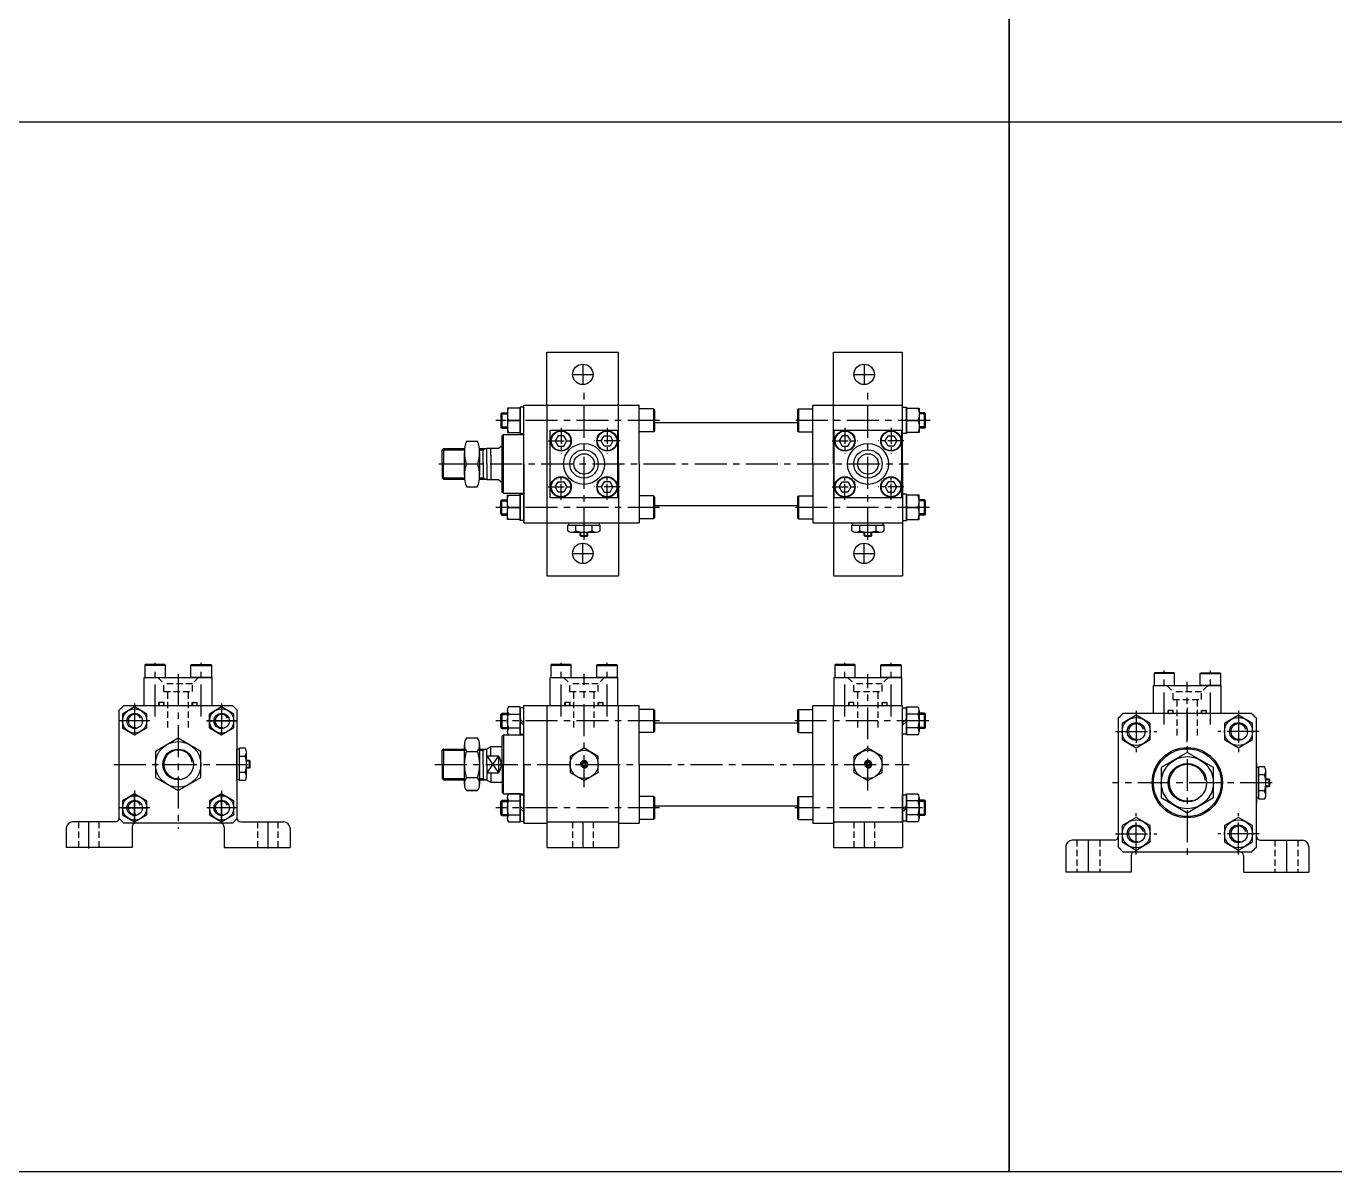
# Model space of a CAD drawing. Extents: x -819 to 10154, y 0 to 4840.
# Drawn here: x 1023 to 2047, y 3048 to 3944 of the extents above; entities that cross this region are included whole.
import ezdxf

# ---------------------------------------------------------------- set-up
doc = ezdxf.new("R2010")
doc.units = 0
doc.header["$LTSCALE"] = 10
doc.header["$MEASUREMENT"] = 0
for name, pattern in [('CENTER', [2, 1.25, -0.25, 0.25, -0.25]), ('CENTERX2', [4, 2.5, -0.5, 0.5, -0.5]), ('HIDDENX2', [0.75, 0.5, -0.25])]:
    doc.linetypes.add(name, pattern=pattern)
doc.layers.get('0').update_dxf_attribs({"linetype": 'CONTINUOUS'})
doc.layers.get('DEFPOINTS').update_dxf_attribs({"linetype": 'CONTINUOUS'})
for name, color, linetype in [('BOM-UDEF', 3, 'CONTINUOUS'), ('CEN', 1, 'CENTERX2'), ('CENTER', 1, 'CENTER'), ('DIM', 2, 'CONTINUOUS'), ('HID', 2, 'HIDDENX2'), ('ML', 7, 'CONTINUOUS')]:
    doc.layers.add(name, color=color, linetype=linetype)

msp = doc.modelspace()

# ---------------------------------------------------------------- linework, layer by layer
for p, q in [((1792, 3047.7), (1792, 4839.7)), ((1792, 4839.7), (1792, 3047.7)), ((6210.3, 3868.7), (0, 3868.7)), ((1456.5, 3545.5), (1456.5, 3548)), ((1456.5, 3545.5), (1457, 3545)), ((1456.5, 3545.5), (1462.5, 3545.5)), ((1457, 3545), (1462, 3545)), ((1462.5, 3545.5), (1462, 3545)), ((1462.5, 3545.5), (1462.5, 3548)), ((1678.5, 3545.5), (1678.5, 3548)), ((1678.5, 3545.5), (1679, 3545)), ((1678.5, 3545.5), (1684.5, 3545.5)), ((1679, 3545), (1684, 3545)), ((1684.5, 3545.5), (1684, 3545)), ((1684.5, 3545.5), (1684.5, 3548)), ((1198, 3369.4), (1195.5, 3369.4)), ((1198, 3363.4), (1198, 3369.4)), ((1198, 3369.4), (1198.5, 3368.9)), ((1198.5, 3363.9), (1198.5, 3368.9)), ((1198, 3363.4), (1195.5, 3363.4)), ((1198, 3363.4), (1198.5, 3363.9)), ((1995.1, 3354.9), (1992.6, 3354.9)), ((1995.1, 3348.9), (1992.6, 3348.9)), ((1995.1, 3348.9), (1995.1, 3354.9)), ((1995.1, 3354.9), (1995.6, 3354.4)), ((1995.1, 3348.9), (1995.6, 3349.4)), ((1995.6, 3349.4), (1995.6, 3354.4)), ((6210.3, 3047.7), (0, 3047.7))]:
    msp.add_line(p, q)
at = {"color": 7, "linetype": 'Continuous'}
for p, q in [((1446.8, 3549), (1446.8, 3553.4)), ((1446.8, 3553.4), (1459.5, 3553.4)), ((1447.5, 3555.4), (1471.5, 3555.4)), ((1447.5, 3553.4), (1447.5, 3555.4)), ((1453.1, 3549), (1453.1, 3553.4)), ((1459.5, 3555.4), (1467, 3555.4)), ((1459.5, 3553.4), (1472.2, 3553.4)), ((1465.8, 3549), (1465.8, 3553.4)), ((1471.5, 3553.4), (1471.5, 3555.4)), ((1472.2, 3549), (1472.2, 3553.4)), ((1668.8, 3549), (1668.8, 3553.4)), ((1668.8, 3553.4), (1681.5, 3553.4)), ((1669.5, 3555.4), (1693.5, 3555.4)), ((1669.5, 3553.4), (1669.5, 3555.4)), ((1675.1, 3549), (1675.1, 3553.4)), ((1681.5, 3555.4), (1689, 3555.4)), ((1681.5, 3553.4), (1694.2, 3553.4)), ((1687.8, 3549), (1687.8, 3553.4)), ((1693.5, 3553.4), (1693.5, 3555.4)), ((1694.2, 3549), (1694.2, 3553.4)), ((1450, 3548), (1469, 3548)), ((1672, 3548), (1691, 3548)), ((1188.1, 3354.4), (1188.1, 3378.4)), ((1190.1, 3378.4), (1188.1, 3378.4)), ((1194.5, 3379.1), (1190.1, 3379.1)), ((1190.1, 3366.4), (1190.1, 3379.1)), ((1194.5, 3372.7), (1190.1, 3372.7)), ((1195.5, 3356.8), (1195.5, 3375.9)), ((1190.1, 3353.7), (1190.1, 3366.4)), ((1194.5, 3360), (1190.1, 3360)), ((1985.2, 3339.9), (1985.2, 3363.9)), ((1987.2, 3363.9), (1985.2, 3363.9)), ((1991.6, 3364.6), (1987.2, 3364.6)), ((1987.2, 3351.9), (1987.2, 3364.6)), ((1991.6, 3358.3), (1987.2, 3358.3)), ((1992.6, 3342.4), (1992.6, 3361.4)), ((1190.1, 3354.4), (1188.1, 3354.4)), ((1194.5, 3353.7), (1190.1, 3353.7)), ((1987.2, 3339.2), (1987.2, 3351.9)), ((1987.2, 3339.9), (1985.2, 3339.9)), ((1991.6, 3345.6), (1987.2, 3345.6)), ((1991.6, 3339.2), (1987.2, 3339.2))]:
    msp.add_line(p, q, dxfattribs=at)
for points in [[(1448.5, 3360), (1459.5, 3353.7), (1470.5, 3360), (1470.5, 3372.7), (1459.5, 3379.1), (1448.5, 3372.7)], [(1670.5, 3360), (1681.5, 3353.7), (1692.5, 3360), (1692.5, 3372.7), (1681.5, 3379.1), (1670.5, 3372.7)], [(1458.6, 3367.9), (1457.8, 3366.4), (1458.6, 3364.9), (1460.4, 3364.9), (1461.2, 3366.4), (1460.4, 3367.9)], [(1680.6, 3367.9), (1679.8, 3366.4), (1680.6, 3364.9), (1682.4, 3364.9), (1683.2, 3366.4), (1682.4, 3367.9)]]:
    msp.add_lwpolyline(points, close=True, dxfattribs=at)
for centre, radius in [((1459.5, 3366.4), 11), ((1681.5, 3366.4), 11), ((1459.5, 3366.4), 2.5), ((1681.5, 3366.4), 2.5)]:
    msp.add_circle(centre, radius, dxfattribs=at)
for centre, radius, start, end in [((1450, 3553.6), 5.62, 235.6158, 270), ((1450, 3553.6), 5.62, 235.6158, 304.3842), ((1459.5, 3569), 21, 252.412, 270), ((1459.5, 3569), 21, 270, 287.588), ((1469, 3553.6), 5.62, 235.6158, 304.3842), ((1672, 3553.6), 5.62, 235.6158, 270), ((1672, 3553.6), 5.62, 235.6158, 304.3842), ((1681.5, 3569), 21, 252.412, 270), ((1681.5, 3569), 21, 270, 287.588), ((1691, 3553.6), 5.62, 235.6158, 304.3842), ((1189.8, 3375.9), 5.62, 325.6158, 34.3842), ((1174.5, 3366.4), 21, 0, 17.588), ((1174.5, 3366.4), 21, 342.412, 0), ((1189.8, 3356.8), 5.62, 325.6158, 34.3842), ((1189.8, 3356.8), 5.62, 325.6158, 0), ((1987, 3361.4), 5.62, 325.6158, 34.3842), ((1971.6, 3351.9), 21, 0, 17.588), ((1971.6, 3351.9), 21, 342.412, 0), ((1987, 3342.4), 5.62, 325.6158, 34.3842), ((1987, 3342.4), 5.62, 325.6158, 0)]:
    msp.add_arc(centre, radius, start, end, dxfattribs=at)
at = {"layer": 'BOM-UDEF', "color": 0}
for p, q in [((1430.5, 3647.4), (1430.5, 3688.9)), ((1430.5, 3688.9), (1486.5, 3688.9)), ((1486.5, 3647.4), (1486.5, 3688.9)), ((1654.5, 3647.4), (1654.5, 3688.9)), ((1654.5, 3688.9), (1708.5, 3688.9)), ((1708.5, 3647.4), (1708.5, 3688.9)), ((1430.5, 3555.4), (1430.5, 3513.9)), ((1486.5, 3555.4), (1486.5, 3513.9)), ((1654.5, 3555.4), (1654.5, 3513.9)), ((1708.5, 3555.4), (1708.5, 3513.9)), ((1430.5, 3513.9), (1486.5, 3513.9)), ((1654.5, 3513.9), (1708.5, 3513.9)), ((1430.5, 3321.4), (1486.5, 3321.4)), ((1430.5, 3320.4), (1430.5, 3301.4)), ((1486.5, 3320.4), (1486.5, 3301.4)), ((1654.5, 3321.4), (1708.5, 3321.4)), ((1654.5, 3321.4), (1708.5, 3321.4)), ((1654.5, 3320.4), (1654.5, 3301.4)), ((1708.5, 3320.4), (1708.5, 3301.4)), ((1106.1, 3301.4), (1054.6, 3301.4)), ((1178.1, 3301.4), (1229.6, 3301.4)), ((1430.5, 3301.4), (1486.5, 3301.4)), ((1654.5, 3301.4), (1708.5, 3301.4)), ((1887.2, 3282.1), (1836.2, 3282.1)), ((1975.2, 3282.1), (2026.2, 3282.1))]:
    msp.add_line(p, q, dxfattribs=at)
for centre in [(1458.5, 3671.4), (1678.5, 3671.4), (1458.5, 3531.4), (1678.5, 3531.4)]:
    msp.add_circle(centre, 8, dxfattribs=at)
at = {"layer": 'CEN'}
for p, q in [((1458.5, 3679.4), (1458.5, 3663.4)), ((1678.5, 3679.4), (1678.5, 3663.4)), ((1450.5, 3671.4), (1466.5, 3671.4)), ((1670.5, 3671.4), (1686.5, 3671.4)), ((1459.5, 3541.9), (1459.5, 3660.9)), ((1681.5, 3541.9), (1681.5, 3660.9)), ((1518.6, 3635.4), (1390.6, 3635.4)), ((1730, 3635.4), (1624.2, 3635.4)), ((1346, 3601.4), (1713.1, 3601.4)), ((1518.6, 3567.4), (1390.6, 3567.4)), ((1729.7, 3567.4), (1624.2, 3567.4)), ((1450.5, 3531.4), (1466.5, 3531.4)), ((1458.5, 3523.4), (1458.5, 3539.4)), ((1670.5, 3531.4), (1686.5, 3531.4)), ((1678.5, 3523.4), (1678.5, 3539.4)), ((1124.1, 3403.9), (1124.1, 3445.9)), ((1160.1, 3403.9), (1160.1, 3445.9)), ((1441.5, 3403.9), (1441.5, 3445.9)), ((1477.5, 3403.9), (1477.5, 3445.9)), ((1663.5, 3403.9), (1663.5, 3445.9)), ((1699.5, 3403.9), (1699.5, 3445.9)), ((1913.2, 3397.7), (1913.2, 3439.7)), ((1949.2, 3397.7), (1949.2, 3439.7)), ((1142.1, 3437), (1142.1, 3316.1)), ((1459.5, 3348.5), (1459.5, 3437.2)), ((1681.5, 3346), (1681.5, 3436.9)), ((1931.2, 3383.7), (1931.2, 3430.9)), ((1108.1, 3414.1), (1108.1, 3387.7)), ((1176.1, 3414.1), (1176.1, 3387.7)), ((1176.1, 3414.1), (1176.1, 3387.7)), ((1891.2, 3408.2), (1891.2, 3376)), ((1931.2, 3410.6), (1931.2, 3293.6)), ((1971.2, 3408.2), (1971.2, 3376)), ((1120, 3400.4), (1096.5, 3400.4)), ((1164.2, 3400.4), (1187.6, 3400.4)), ((1188, 3400.4), (1164.5, 3400.4)), ((1518.6, 3400.4), (1390.6, 3400.4)), ((1729.1, 3400.4), (1624.2, 3400.4)), ((1875.1, 3392.1), (1907.3, 3392.1)), ((1987.3, 3392.1), (1955.1, 3392.1)), ((1091.8, 3366.4), (1199.6, 3366.4)), ((1342.8, 3366.4), (1713.7, 3366.4)), ((1997.6, 3352.1), (1872.7, 3352.1)), ((1108.1, 3346.1), (1108.1, 3319.7)), ((1108.1, 3323), (1108.1, 3341.7)), ((1176.1, 3346.1), (1176.1, 3319.7)), ((1176.1, 3323), (1176.1, 3341.7)), ((1120, 3332.4), (1096.5, 3332.4)), ((1098.7, 3332.4), (1117.5, 3332.4)), ((1188, 3332.4), (1164.5, 3332.4)), ((1185.5, 3332.4), (1166.7, 3332.4)), ((1518.6, 3332.4), (1390.6, 3332.4)), ((1724.2, 3332.4), (1624.2, 3332.4)), ((1891.2, 3296), (1891.2, 3328.2)), ((1971.2, 3296), (1971.2, 3328.2)), ((1072.1, 3321.4), (1072.1, 3300.6)), ((1212.1, 3321.4), (1212.1, 3300.6)), ((1458.5, 3321.4), (1458.5, 3301.4)), ((1678.5, 3321.4), (1678.5, 3301.4)), ((1853.7, 3307.1), (1853.7, 3282.1)), ((1875.1, 3312.1), (1907.3, 3312.1)), ((1987.3, 3312.1), (1955.1, 3312.1)), ((2008.7, 3307.1), (2008.7, 3282.1))]:
    msp.add_line(p, q, dxfattribs=at)
at = {"layer": 'CENTER'}
for p, q in [((1399.4, 3635.4), (1409.6, 3635.4)), ((1721.6, 3635.4), (1711.4, 3635.4)), ((1441.5, 3629.5), (1441.5, 3609.3)), ((1477.5, 3629.5), (1477.5, 3609.3)), ((1663.5, 3629.5), (1663.5, 3609.3)), ((1699.5, 3629.5), (1699.5, 3609.3)), ((1431.4, 3619.4), (1451.6, 3619.4)), ((1487.6, 3619.4), (1467.4, 3619.4)), ((1653.4, 3619.4), (1673.6, 3619.4)), ((1709.6, 3619.4), (1689.4, 3619.4)), ((1441.5, 3573.3), (1441.5, 3593.5)), ((1477.5, 3573.3), (1477.5, 3593.5)), ((1663.5, 3573.3), (1663.5, 3593.5)), ((1699.5, 3573.3), (1699.5, 3593.5)), ((1431.4, 3583.4), (1451.6, 3583.4)), ((1487.6, 3583.4), (1467.4, 3583.4)), ((1653.4, 3583.4), (1673.6, 3583.4)), ((1709.6, 3583.4), (1689.4, 3583.4)), ((1399.4, 3567.4), (1409.6, 3567.4)), ((1721.6, 3567.4), (1711.4, 3567.4))]:
    msp.add_line(p, q, dxfattribs=at)
at = {"layer": 'DEFPOINTS', "color": 0, "linetype": 'ByBlock'}
for p in [(1396.5, 3628.9), (1396.5, 3389.4), (1396.5, 3343.4)]:
    msp.add_point(p, dxfattribs=at)
at = {"layer": 'DIM'}
for p, q in [((1457, 3545), (1457, 3548)), ((1462, 3545), (1462, 3548)), ((1679, 3545), (1679, 3548)), ((1684, 3545), (1684, 3548)), ((1198.5, 3368.9), (1195.5, 3368.9)), ((1392.6, 3373), (1383.5, 3359.8)), ((1383.5, 3373), (1392.6, 3359.8)), ((1198.5, 3363.9), (1195.5, 3363.9)), ((1995.6, 3354.4), (1992.6, 3354.4)), ((1995.6, 3349.4), (1992.6, 3349.4))]:
    msp.add_line(p, q, dxfattribs=at)
at = {"layer": 'HID'}
for p, q in [((1126.1, 3434.4), (1131, 3429.5)), ((1153.2, 3429.5), (1131, 3429.5)), ((1131, 3423.4), (1131, 3429.5)), ((1131, 3423.4), (1131, 3429.5)), ((1158.1, 3434.4), (1153.2, 3429.5)), ((1153.2, 3423.4), (1153.2, 3429.5)), ((1443.5, 3434.4), (1448.4, 3429.5)), ((1470.6, 3429.5), (1448.4, 3429.5)), ((1448.4, 3423.4), (1448.4, 3429.5)), ((1448.4, 3423.4), (1448.4, 3429.5)), ((1475.5, 3434.4), (1470.6, 3429.5)), ((1470.6, 3423.4), (1470.6, 3429.5)), ((1665.5, 3434.4), (1670.4, 3429.5)), ((1692.6, 3429.5), (1670.4, 3429.5)), ((1670.4, 3423.4), (1670.4, 3429.5)), ((1670.4, 3423.4), (1670.4, 3429.5)), ((1697.5, 3434.4), (1692.6, 3429.5)), ((1692.6, 3423.4), (1692.6, 3429.5)), ((1915.2, 3428.1), (1920.1, 3423.2)), ((1947.2, 3428.1), (1942.3, 3423.2)), ((1131, 3423.4), (1153.2, 3423.4)), ((1134.1, 3395.3), (1134.1, 3423.4)), ((1150.1, 3395.3), (1150.1, 3423.4)), ((1448.4, 3423.4), (1470.6, 3423.4)), ((1451.5, 3395.3), (1451.5, 3423.4)), ((1467.5, 3395.3), (1467.5, 3423.4)), ((1670.4, 3423.4), (1692.6, 3423.4)), ((1673.5, 3395.3), (1673.5, 3423.4)), ((1689.5, 3395.3), (1689.5, 3423.4)), ((1942.3, 3423.2), (1920.1, 3423.2)), ((1920.1, 3417.1), (1920.1, 3423.2)), ((1920.1, 3417.1), (1920.1, 3423.2)), ((1942.3, 3417.1), (1942.3, 3423.2)), ((1127.1, 3412.4), (1127.1, 3414.8)), ((1131.1, 3414.8), (1127.1, 3414.8)), ((1131.1, 3412.4), (1131.1, 3414.8)), ((1153.1, 3414.8), (1157.1, 3414.8)), ((1153.1, 3412.4), (1153.1, 3414.8)), ((1157.1, 3412.4), (1157.1, 3414.8)), ((1448.5, 3414.8), (1444.5, 3414.8)), ((1444.5, 3412.4), (1444.5, 3414.8)), ((1448.5, 3412.4), (1448.5, 3414.8)), ((1470.5, 3414.8), (1474.5, 3414.8)), ((1470.5, 3412.4), (1470.5, 3414.8)), ((1474.5, 3412.4), (1474.5, 3414.8)), ((1666.5, 3412.4), (1666.5, 3414.8)), ((1670.5, 3414.8), (1666.5, 3414.8)), ((1670.5, 3412.4), (1670.5, 3414.8)), ((1692.5, 3414.8), (1696.5, 3414.8)), ((1692.5, 3412.4), (1692.5, 3414.8)), ((1696.5, 3412.4), (1696.5, 3414.8)), ((1920.2, 3408.5), (1916.2, 3408.5)), ((1916.2, 3406.1), (1916.2, 3408.5)), ((1920.1, 3417.1), (1942.3, 3417.1)), ((1920.2, 3406.1), (1920.2, 3408.5)), ((1923.2, 3389.1), (1923.2, 3417.1)), ((1939.2, 3389.1), (1939.2, 3417.1)), ((1942.2, 3406.1), (1942.2, 3408.5)), ((1942.2, 3408.5), (1946.2, 3408.5)), ((1946.2, 3406.1), (1946.2, 3408.5)), ((1064.1, 3321.4), (1064.1, 3301.4)), ((1080.1, 3321.4), (1080.1, 3301.4)), ((1204.1, 3321.4), (1204.1, 3301.4)), ((1220.1, 3321.4), (1220.1, 3301.4)), ((1450.5, 3321.4), (1450.5, 3301.4)), ((1466.5, 3321.4), (1466.5, 3301.4)), ((1670.5, 3321.4), (1670.5, 3301.4)), ((1686.5, 3321.4), (1686.5, 3301.4)), ((1844.7, 3307.1), (1844.7, 3282.1)), ((1862.7, 3307.1), (1862.7, 3282.1)), ((1999.7, 3307.1), (1999.7, 3282.1)), ((2017.7, 3307.1), (2017.7, 3282.1))]:
    msp.add_line(p, q, dxfattribs=at)
for centre, start, end in [((1128.3, 3413.6), 90, 270), ((1129.8, 3413.6), 270, 90), ((1154.3, 3413.6), 90, 270), ((1155.8, 3413.6), 270, 90), ((1445.7, 3413.6), 90, 270), ((1447.2, 3413.6), 270, 90), ((1471.7, 3413.6), 90, 270), ((1473.3, 3413.6), 270, 90), ((1667.7, 3413.6), 90, 270), ((1669.2, 3413.6), 270, 90), ((1693.7, 3413.6), 90, 270), ((1695.3, 3413.6), 270, 90), ((1917.4, 3407.3), 90, 270), ((1919, 3407.3), 270, 90), ((1943.4, 3407.3), 90, 270), ((1945, 3407.3), 270, 90)]:
    msp.add_arc(centre, 1.2, start, end, dxfattribs=at)
at = {"layer": 'ML'}
for p, q in [((1409.5, 3625.1), (1409.5, 3645.7)), ((1409.5, 3645.7), (1409.5, 3625.1)), ((1412.5, 3645.7), (1409.5, 3645.7)), ((1412.5, 3647.4), (1502.5, 3647.4)), ((1412.5, 3601.4), (1412.5, 3647.4)), ((1412.5, 3555.4), (1412.5, 3647.4)), ((1412.5, 3601.4), (1412.5, 3647.4)), ((1412.5, 3625.1), (1412.5, 3645.7)), ((1430.5, 3647.4), (1430.5, 3555.4)), ((1486.5, 3601.4), (1486.5, 3647.4)), ((1502.5, 3601.4), (1502.5, 3647.4)), ((1502.5, 3601.4), (1502.5, 3647.4)), ((1513.8, 3644.4), (1502.5, 3644.4)), ((1513.8, 3644.4), (1513.8, 3626.4)), ((1514.5, 3643.7), (1513.8, 3644.4)), ((1514.5, 3643.7), (1514.5, 3627.1)), ((1626.5, 3643.7), (1627.2, 3644.4)), ((1626.5, 3643.7), (1626.5, 3627.1)), ((1627.2, 3644.4), (1638.5, 3644.4)), ((1627.2, 3644.4), (1627.2, 3626.4)), ((1638.5, 3601.4), (1638.5, 3647.4)), ((1638.5, 3647.4), (1708.5, 3647.4)), ((1654.5, 3601.4), (1654.5, 3647.4)), ((1708.5, 3601.4), (1708.5, 3647.4)), ((1708.5, 3625.1), (1708.5, 3645.7)), ((1708.5, 3645.7), (1711.5, 3645.7)), ((1711.5, 3625.1), (1711.5, 3645.7)), ((1711.5, 3645.7), (1711.5, 3625.1)), ((1394.4, 3640.5), (1395.3, 3641.4)), ((1394.4, 3640.5), (1394.4, 3630.3)), ((1395.3, 3641.4), (1395.3, 3629.4)), ((1395.3, 3641.4), (1399.4, 3641.4)), ((1409.5, 3635.4), (1400.3, 3635.4)), ((1514.5, 3633.9), (1626.5, 3633.9)), ((1711.5, 3635.4), (1720.6, 3635.4)), ((1725.7, 3641.4), (1721.6, 3641.4)), ((1725.7, 3629.4), (1725.7, 3641.4)), ((1725.7, 3641.4), (1726.6, 3640.5)), ((1726.6, 3630.3), (1726.6, 3640.5)), ((1395.3, 3629.4), (1394.4, 3630.3)), ((1395.3, 3629.4), (1399.4, 3629.4)), ((1396.5, 3624.4), (1395.5, 3623.4)), ((1395.5, 3579.4), (1395.5, 3623.4)), ((1396.5, 3578.4), (1396.5, 3624.4)), ((1396.5, 3624.4), (1412.5, 3624.4)), ((1409.5, 3625.1), (1412.5, 3625.1)), ((1433, 3627.9), (1486, 3627.9)), ((1433, 3574.9), (1433, 3627.9)), ((1486, 3627.9), (1486, 3574.9)), ((1486, 3574.9), (1486, 3627.9)), ((1513.8, 3626.4), (1502.5, 3626.4)), ((1513.8, 3626.4), (1514.5, 3627.1)), ((1627.2, 3626.4), (1626.5, 3627.1)), ((1627.2, 3626.4), (1638.5, 3626.4)), ((1655, 3627.9), (1708, 3627.9)), ((1655, 3574.9), (1655, 3627.9)), ((1708, 3574.9), (1708, 3627.9)), ((1708, 3627.9), (1708, 3574.9)), ((1711.5, 3625.1), (1708.5, 3625.1)), ((1725.7, 3629.4), (1721.6, 3629.4)), ((1726.6, 3630.3), (1725.7, 3629.4)), ((1349.5, 3613.4), (1348.5, 3612.4)), ((1348.5, 3601.4), (1348.5, 3612.4)), ((1349.5, 3613.4), (1366.1, 3613.4)), ((1349.5, 3613.4), (1349.5, 3601.4)), ((1367.5, 3619.1), (1376.3, 3619.1)), ((1377.7, 3613.4), (1383.5, 3613.4)), ((1380.5, 3601.4), (1380.5, 3613.4)), ((1383.5, 3601.4), (1383.5, 3613.7)), ((1383.5, 3613.7), (1392.6, 3613.7)), ((1386.5, 3608), (1386.5, 3613.7)), ((1392.6, 3613.7), (1394.8, 3615.4)), ((1394.8, 3615.4), (1395.5, 3615.4)), ((1365.9, 3592.5), (1365.9, 3610.3)), ((1377.9, 3592.5), (1377.9, 3610.3)), ((1377.9, 3592.5), (1377.9, 3610.3)), ((1386.5, 3608.8), (1386.5, 3589.1)), ((1348.5, 3601.4), (1348.5, 3590.4)), ((1349.5, 3589.4), (1349.5, 3601.4)), ((1367.5, 3601.4), (1376.3, 3601.4)), ((1367.5, 3601.4), (1376.3, 3601.4)), ((1380.5, 3601.4), (1380.5, 3589.4)), ((1383.5, 3601.4), (1383.5, 3589.1)), ((1412.5, 3601.4), (1412.5, 3555.4)), ((1412.5, 3601.4), (1412.5, 3555.4)), ((1486.5, 3601.4), (1486.5, 3555.4)), ((1502.5, 3601.4), (1502.5, 3555.4)), ((1502.5, 3601.4), (1502.5, 3555.4)), ((1638.5, 3601.4), (1638.5, 3555.4)), ((1654.5, 3601.4), (1654.5, 3555.4)), ((1708.5, 3601.4), (1708.5, 3555.4)), ((1349.5, 3589.4), (1348.5, 3590.4)), ((1349.5, 3589.4), (1366.1, 3589.4)), ((1367.5, 3583.6), (1376.3, 3583.6)), ((1377.7, 3589.4), (1383.5, 3589.4)), ((1383.5, 3589.1), (1392.6, 3589.1)), ((1392.6, 3589.1), (1394.8, 3587.4)), ((1394.8, 3587.4), (1395.5, 3587.4)), ((1395.3, 3573.4), (1394.4, 3572.5)), ((1394.4, 3562.3), (1394.4, 3572.5)), ((1395.3, 3561.4), (1395.3, 3573.4)), ((1395.3, 3573.4), (1399.4, 3573.4)), ((1395.4, 3573.4), (1399.5, 3573.4)), ((1396.5, 3578.4), (1395.5, 3579.4)), ((1396.5, 3578.4), (1412.5, 3578.4)), ((1409.5, 3557.1), (1409.5, 3577.7)), ((1409.5, 3577.7), (1409.5, 3557.1)), ((1409.5, 3577.7), (1412.5, 3577.7)), ((1412.5, 3577.7), (1412.5, 3557.1)), ((1486, 3574.9), (1433, 3574.9)), ((1513.8, 3576.4), (1502.5, 3576.4)), ((1513.8, 3576.4), (1513.8, 3558.4)), ((1514.5, 3575.7), (1513.8, 3576.4)), ((1514.5, 3575.7), (1514.5, 3559.1)), ((1626.5, 3575.7), (1627.2, 3576.4)), ((1626.5, 3575.7), (1626.5, 3559.1)), ((1627.2, 3576.4), (1638.5, 3576.4)), ((1627.2, 3576.4), (1627.2, 3558.4)), ((1708, 3574.9), (1655, 3574.9)), ((1708.5, 3577.7), (1708.5, 3557.1)), ((1711.5, 3577.7), (1708.5, 3577.7)), ((1711.5, 3577.7), (1711.5, 3557.1)), ((1711.5, 3557.1), (1711.5, 3577.7)), ((1725.7, 3573.4), (1721.6, 3573.4)), ((1725.7, 3561.4), (1725.7, 3573.4)), ((1725.7, 3573.4), (1726.6, 3572.5)), ((1726.6, 3562.3), (1726.6, 3572.5)), ((1394.4, 3562.3), (1395.3, 3561.4)), ((1395.3, 3561.4), (1399.4, 3561.4)), ((1409.5, 3567.4), (1400.3, 3567.4)), ((1514.5, 3568.9), (1626.5, 3568.9)), ((1711.5, 3567.4), (1720.6, 3567.4)), ((1725.7, 3561.4), (1721.6, 3561.4)), ((1726.6, 3562.3), (1725.7, 3561.4)), ((1412.5, 3557.1), (1409.5, 3557.1)), ((1412.5, 3555.4), (1502.5, 3555.4)), ((1513.8, 3558.4), (1502.5, 3558.4)), ((1513.8, 3558.4), (1514.5, 3559.1)), ((1627.2, 3558.4), (1626.5, 3559.1)), ((1627.2, 3558.4), (1638.5, 3558.4)), ((1638.5, 3555.4), (1708.5, 3555.4)), ((1708.5, 3557.1), (1711.5, 3557.1)), ((1116.4, 3444.4), (1116.1, 3443.8)), ((1132.1, 3443.8), (1116.1, 3443.8)), ((1116.1, 3443.8), (1116.1, 3434.4)), ((1131.7, 3444.4), (1116.4, 3444.4)), ((1132.1, 3443.8), (1131.7, 3444.4)), ((1132.1, 3434.4), (1132.1, 3443.8)), ((1152.1, 3443.8), (1152.4, 3444.4)), ((1152.1, 3443.8), (1168.1, 3443.8)), ((1152.1, 3434.4), (1152.1, 3443.8)), ((1152.4, 3444.4), (1167.7, 3444.4)), ((1167.7, 3444.4), (1168.1, 3443.8)), ((1168.1, 3443.8), (1168.1, 3434.4)), ((1433.8, 3444.4), (1433.5, 3443.8)), ((1433.5, 3443.8), (1433.5, 3434.4)), ((1449.5, 3443.8), (1433.5, 3443.8)), ((1449.1, 3444.4), (1433.8, 3444.4)), ((1449.5, 3443.8), (1449.1, 3444.4)), ((1449.5, 3434.4), (1449.5, 3443.8)), ((1469.5, 3443.8), (1469.8, 3444.4)), ((1469.5, 3434.4), (1469.5, 3443.8)), ((1469.5, 3443.8), (1485.5, 3443.8)), ((1469.8, 3444.4), (1485.1, 3444.4)), ((1485.1, 3444.4), (1485.5, 3443.8)), ((1485.5, 3443.8), (1485.5, 3434.4)), ((1655.8, 3444.4), (1655.5, 3443.8)), ((1671.5, 3443.8), (1655.5, 3443.8)), ((1655.5, 3443.8), (1655.5, 3434.4)), ((1671.1, 3444.4), (1655.8, 3444.4)), ((1671.5, 3443.8), (1671.1, 3444.4)), ((1671.5, 3434.4), (1671.5, 3443.8)), ((1691.5, 3443.8), (1691.8, 3444.4)), ((1691.5, 3443.8), (1707.5, 3443.8)), ((1691.5, 3434.4), (1691.5, 3443.8)), ((1691.8, 3444.4), (1707.1, 3444.4)), ((1707.1, 3444.4), (1707.5, 3443.8)), ((1707.5, 3443.8), (1707.5, 3434.4)), ((1115.6, 3434.4), (1168.6, 3434.4)), ((1115.6, 3412.4), (1115.6, 3434.4)), ((1168.1, 3434.4), (1152.1, 3434.4)), ((1168.6, 3412.4), (1168.6, 3434.4)), ((1433, 3434.4), (1486, 3434.4)), ((1433, 3412.4), (1433, 3434.4)), ((1485.5, 3434.4), (1469.5, 3434.4)), ((1486, 3412.4), (1486, 3434.4)), ((1655, 3434.4), (1708, 3434.4)), ((1655, 3412.4), (1655, 3434.4)), ((1707.5, 3434.4), (1691.5, 3434.4)), ((1708, 3412.4), (1708, 3434.4)), ((1904.7, 3428.1), (1957.7, 3428.1)), ((1904.7, 3406.1), (1904.7, 3428.1)), ((1905.5, 3438.1), (1905.2, 3437.5)), ((1921.2, 3437.5), (1905.2, 3437.5)), ((1905.2, 3437.5), (1905.2, 3428.1)), ((1920.9, 3438.1), (1905.5, 3438.1)), ((1921.2, 3437.5), (1920.9, 3438.1)), ((1921.2, 3428.1), (1921.2, 3437.5)), ((1941.2, 3437.5), (1941.5, 3438.1)), ((1941.2, 3437.5), (1957.2, 3437.5)), ((1941.2, 3428.1), (1941.2, 3437.5)), ((1957.2, 3428.1), (1941.2, 3428.1)), ((1941.5, 3438.1), (1956.9, 3438.1)), ((1956.9, 3438.1), (1957.2, 3437.5)), ((1957.2, 3437.5), (1957.2, 3428.1)), ((1957.7, 3406.1), (1957.7, 3428.1)), ((1096.1, 3324), (1096.1, 3408.7)), ((1108.1, 3411.3), (1098.6, 3405.8)), ((1099.7, 3412.4), (1184.5, 3412.4)), ((1117.6, 3405.8), (1108.1, 3411.3)), ((1176.1, 3411.3), (1166.6, 3405.8)), ((1185.6, 3405.8), (1176.1, 3411.3)), ((1188.1, 3408.7), (1188.1, 3324)), ((1399.5, 3408.6), (1399.5, 3392.1)), ((1409.5, 3411.3), (1400.3, 3411.3)), ((1409.5, 3389.4), (1409.5, 3411.3)), ((1409.5, 3410.7), (1409.5, 3390.1)), ((1412.5, 3410.7), (1409.5, 3410.7)), ((1412.5, 3320.4), (1412.5, 3412.4)), ((1412.5, 3412.4), (1502.5, 3412.4)), ((1412.5, 3366.4), (1412.5, 3412.4)), ((1412.5, 3366.4), (1412.5, 3412.4)), ((1412.5, 3390.1), (1412.5, 3410.7)), ((1430.5, 3412.4), (1430.5, 3320.4)), ((1486.5, 3366.4), (1486.5, 3412.4)), ((1502.5, 3366.4), (1502.5, 3412.4)), ((1502.5, 3366.4), (1502.5, 3412.4)), ((1513.8, 3409.4), (1502.5, 3409.4)), ((1513.8, 3409.4), (1513.8, 3391.4)), ((1514.5, 3408.7), (1513.8, 3409.4)), ((1514.5, 3408.7), (1514.5, 3392.1)), ((1626.5, 3408.7), (1627.2, 3409.4)), ((1626.5, 3408.7), (1626.5, 3392.1)), ((1627.2, 3409.4), (1638.5, 3409.4)), ((1627.2, 3409.4), (1627.2, 3391.4)), ((1638.5, 3412.4), (1708.5, 3412.4)), ((1638.5, 3366.4), (1638.5, 3412.4)), ((1654.5, 3366.4), (1654.5, 3412.4)), ((1708.5, 3366.4), (1708.5, 3412.4)), ((1708.5, 3410.7), (1711.5, 3410.7)), ((1708.5, 3390.1), (1708.5, 3410.7)), ((1711.5, 3411.3), (1720.6, 3411.3)), ((1711.5, 3389.4), (1711.5, 3411.3)), ((1711.5, 3410.7), (1711.5, 3390.1)), ((1721.5, 3408.6), (1721.5, 3392.1)), ((1098.6, 3405.8), (1098.6, 3394.9)), ((1117.6, 3394.9), (1117.6, 3405.8)), ((1166.6, 3394.9), (1166.6, 3405.8)), ((1166.6, 3405.8), (1166.6, 3394.9)), ((1185.6, 3394.9), (1185.6, 3405.8)), ((1395.4, 3406.4), (1394.5, 3405.5)), ((1394.5, 3395.2), (1394.5, 3405.5)), ((1395.4, 3394.4), (1395.4, 3406.4)), ((1395.4, 3406.4), (1399.5, 3406.4)), ((1400.3, 3405.8), (1409.5, 3405.8)), ((1409.5, 3401.8), (1412.5, 3399)), ((1409.5, 3400), (1412.5, 3397.2)), ((1514.5, 3398.9), (1626.5, 3398.9)), ((1711.5, 3401.8), (1708.5, 3399)), ((1711.5, 3400), (1708.5, 3397.2)), ((1720.6, 3405.8), (1711.5, 3405.8)), ((1725.6, 3406.4), (1721.5, 3406.4)), ((1725.6, 3406.4), (1726.5, 3405.5)), ((1725.6, 3394.4), (1725.6, 3406.4)), ((1726.5, 3395.2), (1726.5, 3405.5)), ((1877.2, 3402.5), (1877.2, 3301.7)), ((1981.6, 3406.1), (1880.8, 3406.1)), ((1985.2, 3301.7), (1985.2, 3402.5)), ((1098.6, 3394.9), (1108.1, 3389.4)), ((1108.1, 3389.4), (1117.6, 3394.9)), ((1176.1, 3389.4), (1166.6, 3394.9)), ((1166.6, 3394.9), (1176.1, 3389.4)), ((1176.1, 3389.4), (1185.6, 3394.9)), ((1394.5, 3395.2), (1395.4, 3394.4)), ((1395.4, 3394.4), (1399.5, 3394.4)), ((1396.5, 3389.4), (1395.5, 3388.4)), ((1395.5, 3366.4), (1395.5, 3388.4)), ((1396.5, 3389.4), (1412.5, 3389.4)), ((1396.5, 3389.4), (1396.5, 3366.4)), ((1400.3, 3394.9), (1409.5, 3394.9)), ((1400.3, 3389.4), (1409.5, 3389.4)), ((1409.5, 3390.1), (1412.5, 3390.1)), ((1513.8, 3391.4), (1502.5, 3391.4)), ((1513.8, 3391.4), (1514.5, 3392.1)), ((1627.2, 3391.4), (1626.5, 3392.1)), ((1627.2, 3391.4), (1638.5, 3391.4)), ((1711.5, 3390.1), (1708.5, 3390.1)), ((1720.6, 3394.9), (1711.5, 3394.9)), ((1720.6, 3389.4), (1711.5, 3389.4)), ((1725.6, 3394.4), (1721.5, 3394.4)), ((1726.5, 3395.2), (1725.6, 3394.4)), ((1349.5, 3378.4), (1348.5, 3377.4)), ((1348.5, 3366.4), (1348.5, 3377.4)), ((1349.5, 3378.4), (1365.9, 3378.4)), ((1349.5, 3378.4), (1349.5, 3366.4)), ((1365.9, 3351), (1365.9, 3381.7)), ((1376.3, 3386.9), (1367.5, 3386.9)), ((1377.9, 3351), (1377.9, 3381.7)), ((1377.9, 3378.4), (1383.5, 3378.4)), ((1380.5, 3366.4), (1380.5, 3378.4)), ((1383.5, 3378.6), (1386.5, 3380.4)), ((1383.5, 3366.4), (1383.5, 3378.6)), ((1386.5, 3380.4), (1395.5, 3380.4)), ((1386.5, 3373), (1386.5, 3380.4)), ((1367.5, 3376.6), (1376.3, 3376.6)), ((1383.5, 3373), (1392.6, 3373)), ((1392.6, 3373), (1392.6, 3359.8)), ((1985.2, 3367.6), (1985.2, 3336.2)), ((1348.5, 3366.4), (1348.5, 3355.4)), ((1349.5, 3354.4), (1349.5, 3366.4)), ((1380.5, 3366.4), (1380.5, 3354.4)), ((1383.5, 3366.4), (1383.5, 3354.1)), ((1383.5, 3359.8), (1392.6, 3359.8)), ((1386.5, 3359.8), (1386.5, 3352.4)), ((1395.5, 3366.4), (1395.5, 3344.4)), ((1396.5, 3343.4), (1396.5, 3366.4)), ((1412.5, 3366.4), (1412.5, 3320.4)), ((1412.5, 3366.4), (1412.5, 3320.4)), ((1486.5, 3366.4), (1486.5, 3320.4)), ((1502.5, 3366.4), (1502.5, 3320.4)), ((1502.5, 3366.4), (1502.5, 3320.4)), ((1638.5, 3366.4), (1638.5, 3320.4)), ((1654.5, 3366.4), (1654.5, 3320.4)), ((1708.5, 3366.4), (1708.5, 3320.4)), ((1349.5, 3354.4), (1348.5, 3355.4)), ((1349.5, 3354.4), (1365.9, 3354.4)), ((1367.5, 3356.1), (1376.3, 3356.1)), ((1377.9, 3354.4), (1383.5, 3354.4)), ((1383.5, 3354.1), (1386.5, 3352.4)), ((1386.5, 3352.4), (1395.5, 3352.4)), ((1108.1, 3343.3), (1098.6, 3337.8)), ((1098.6, 3337.8), (1098.6, 3326.9)), ((1117.6, 3337.8), (1108.1, 3343.3)), ((1117.6, 3326.9), (1117.6, 3337.8)), ((1176.1, 3343.3), (1166.6, 3337.8)), ((1166.6, 3337.8), (1166.6, 3326.9)), ((1185.6, 3337.8), (1176.1, 3343.3)), ((1185.6, 3326.9), (1185.6, 3337.8)), ((1367.5, 3345.9), (1376.3, 3345.9)), ((1376.3, 3345.9), (1367.5, 3345.9)), ((1395.4, 3338.4), (1394.5, 3337.5)), ((1394.5, 3327.2), (1394.5, 3337.5)), ((1395.4, 3326.4), (1395.4, 3338.4)), ((1395.4, 3338.4), (1399.5, 3338.4)), ((1396.5, 3343.4), (1395.5, 3344.4)), ((1396.5, 3343.4), (1412.5, 3343.4)), ((1399.5, 3340.6), (1399.5, 3324.1)), ((1409.5, 3343.3), (1400.3, 3343.3)), ((1400.3, 3343.3), (1409.5, 3343.3)), ((1400.3, 3337.8), (1409.5, 3337.8)), ((1409.5, 3321.4), (1409.5, 3343.3)), ((1409.5, 3342.7), (1409.5, 3322.1)), ((1412.5, 3342.7), (1409.5, 3342.7)), ((1409.5, 3342.7), (1412.5, 3342.7)), ((1412.5, 3322.1), (1412.5, 3342.7)), ((1513.8, 3341.4), (1502.5, 3341.4)), ((1513.8, 3341.4), (1513.8, 3323.4)), ((1514.5, 3340.7), (1513.8, 3341.4)), ((1514.5, 3340.7), (1514.5, 3324.1)), ((1626.5, 3340.7), (1627.2, 3341.4)), ((1626.5, 3340.7), (1626.5, 3324.1)), ((1627.2, 3341.4), (1627.2, 3323.4)), ((1627.2, 3341.4), (1638.5, 3341.4)), ((1708.5, 3322.1), (1708.5, 3342.7)), ((1708.5, 3342.7), (1711.5, 3342.7)), ((1711.5, 3321.4), (1711.5, 3343.3)), ((1711.5, 3343.3), (1720.6, 3343.3)), ((1711.5, 3342.7), (1711.5, 3322.1)), ((1720.6, 3337.8), (1711.5, 3337.8)), ((1721.5, 3340.6), (1721.5, 3324.1)), ((1725.6, 3338.4), (1721.5, 3338.4)), ((1725.6, 3326.4), (1725.6, 3338.4)), ((1725.6, 3338.4), (1726.5, 3337.5)), ((1726.5, 3327.2), (1726.5, 3337.5)), ((1098.6, 3326.9), (1108.1, 3321.4)), ((1108.1, 3321.4), (1117.6, 3326.9)), ((1166.6, 3326.9), (1176.1, 3321.4)), ((1176.1, 3321.4), (1185.6, 3326.9)), ((1394.5, 3327.2), (1395.4, 3326.4)), ((1395.4, 3326.4), (1399.5, 3326.4)), ((1400.3, 3326.9), (1409.5, 3326.9)), ((1409.5, 3333.8), (1412.5, 3331)), ((1409.5, 3332), (1412.5, 3329.2)), ((1514.5, 3333.9), (1626.5, 3333.9)), ((1711.5, 3333.8), (1708.5, 3331)), ((1711.5, 3332), (1708.5, 3329.2)), ((1720.6, 3326.9), (1711.5, 3326.9)), ((1725.6, 3326.4), (1721.5, 3326.4)), ((1726.5, 3327.2), (1725.6, 3326.4)), ((1054.6, 3316.4), (1054.6, 3301.4)), ((1093.1, 3321.4), (1059.6, 3321.4)), ((1184.5, 3320.4), (1099.7, 3320.4)), ((1106.1, 3317.4), (1106.1, 3301.4)), ((1178.1, 3317.4), (1178.1, 3301.4)), ((1191.1, 3321.4), (1224.6, 3321.4)), ((1229.6, 3316.4), (1229.6, 3301.4)), ((1400.3, 3321.4), (1409.5, 3321.4)), ((1409.5, 3322.1), (1412.5, 3322.1)), ((1412.5, 3320.4), (1430.5, 3320.4)), ((1486.5, 3320.4), (1502.5, 3320.4)), ((1513.8, 3323.4), (1502.5, 3323.4)), ((1513.8, 3323.4), (1514.5, 3324.1)), ((1627.2, 3323.4), (1626.5, 3324.1)), ((1627.2, 3323.4), (1638.5, 3323.4)), ((1638.5, 3320.4), (1654.5, 3320.4)), ((1711.5, 3322.1), (1708.5, 3322.1)), ((1720.6, 3321.4), (1711.5, 3321.4)), ((1874.2, 3307.1), (1841.2, 3307.1)), ((1988.2, 3307.1), (2021.2, 3307.1)), ((1836.2, 3302.1), (1836.2, 3282.1)), ((1880.8, 3298.1), (1981.6, 3298.1)), ((1887.2, 3295.1), (1887.2, 3282.1)), ((1975.2, 3295.1), (1975.2, 3282.1)), ((2026.2, 3302.1), (2026.2, 3282.1))]:
    msp.add_line(p, q, dxfattribs=at)
at = {"layer": 'ML', "color": 2}
for p, q in [((1394.4, 3640.5), (1399.4, 3640.5)), ((1726.6, 3640.5), (1721.6, 3640.5)), ((1394.4, 3630.3), (1399.4, 3630.3)), ((1726.6, 3630.3), (1721.6, 3630.3)), ((1348.5, 3612.4), (1365.9, 3612.4)), ((1377.8, 3612.4), (1380.5, 3612.4)), ((1380.5, 3612.4), (1382.5, 3613.4)), ((1348.5, 3590.4), (1365.9, 3590.4)), ((1377.8, 3590.4), (1380.5, 3590.4)), ((1380.5, 3590.4), (1382.5, 3589.4)), ((1394.4, 3572.5), (1399.4, 3572.5)), ((1726.6, 3572.5), (1721.6, 3572.5)), ((1394.4, 3562.3), (1399.4, 3562.3)), ((1726.6, 3562.3), (1721.6, 3562.3)), ((1394.5, 3405.5), (1399.5, 3405.5)), ((1726.5, 3405.5), (1721.5, 3405.5)), ((1394.5, 3395.2), (1399.5, 3395.2)), ((1726.5, 3395.2), (1721.5, 3395.2)), ((1348.5, 3377.4), (1365.9, 3377.4)), ((1377.9, 3377.4), (1380.5, 3377.4)), ((1380.5, 3377.4), (1382.5, 3378.4)), ((1348.5, 3355.4), (1365.9, 3355.4)), ((1377.9, 3355.4), (1380.5, 3355.4)), ((1380.5, 3355.4), (1382.5, 3354.4)), ((1394.5, 3337.5), (1399.5, 3337.5)), ((1726.5, 3337.5), (1721.5, 3337.5)), ((1394.5, 3327.2), (1399.5, 3327.2)), ((1726.5, 3327.2), (1721.5, 3327.2))]:
    msp.add_line(p, q, dxfattribs=at)
at = {"layer": 'ML'}
for points in [[(1409.5, 3644.9), (1399.5, 3644.9), (1399.5, 3625.9), (1409.5, 3625.9)], [(1711.5, 3644.9), (1721.5, 3644.9), (1721.5, 3625.9), (1711.5, 3625.9)], [(1409.5, 3557.9), (1399.5, 3557.9), (1399.5, 3576.9), (1409.5, 3576.9)], [(1711.5, 3557.9), (1721.5, 3557.9), (1721.5, 3576.9), (1711.5, 3576.9)], [(1891.2, 3404.8), (1880.2, 3398.5), (1880.2, 3385.8), (1891.2, 3379.4), (1902.2, 3385.8), (1902.2, 3398.5)], [(1971.2, 3404.8), (1960.2, 3398.5), (1960.2, 3385.8), (1971.2, 3379.4), (1982.2, 3385.8), (1982.2, 3398.5)], [(1142.1, 3386.9), (1124.3, 3376.6), (1124.3, 3356.1), (1142.1, 3345.9), (1159.8, 3356.1), (1159.8, 3376.6)], [(1931.2, 3375.6), (1910.8, 3363.9), (1910.8, 3340.4), (1931.2, 3328.6), (1951.6, 3340.4), (1951.6, 3363.9)], [(1891.2, 3324.8), (1880.2, 3318.5), (1880.2, 3305.8), (1891.2, 3299.4), (1902.2, 3305.8), (1902.2, 3318.5)], [(1971.2, 3324.8), (1960.2, 3318.5), (1960.2, 3305.8), (1971.2, 3299.4), (1982.2, 3305.8), (1982.2, 3318.5)]]:
    msp.add_lwpolyline(points, close=True, dxfattribs=at)
for points in [[(1400.3, 3644.9, 0.178633), (1400.3, 3635.4, 0.178633), (1400.3, 3625.9)], [(1720.6, 3644.9, -0.178633), (1720.6, 3635.4, -0.178633), (1720.6, 3625.9)], [(1400.3, 3557.9, -0.178633), (1400.3, 3567.4, -0.178633), (1400.3, 3576.9)], [(1720.6, 3557.9, 0.178633), (1720.6, 3567.4, 0.178633), (1720.6, 3576.9)]]:
    msp.add_lwpolyline(points, format="xyb", dxfattribs=at)
for points in [[(1439.2, 3615.4), (1443.8, 3615.4), (1446.1, 3619.4), (1443.8, 3623.4), (1439.2, 3623.4), (1436.9, 3619.4), (1439.2, 3615.4)], [(1479.8, 3615.4), (1475.2, 3615.4), (1472.9, 3619.4), (1475.2, 3623.4), (1479.8, 3623.4), (1482.1, 3619.4), (1479.8, 3615.4)], [(1661.2, 3615.4), (1665.8, 3615.4), (1668.1, 3619.4), (1665.8, 3623.4), (1661.2, 3623.4), (1658.9, 3619.4), (1661.2, 3615.4)], [(1701.8, 3615.4), (1697.2, 3615.4), (1694.9, 3619.4), (1697.2, 3623.4), (1701.8, 3623.4), (1704.1, 3619.4), (1701.8, 3615.4)], [(1439.2, 3587.4), (1443.8, 3587.4), (1446.1, 3583.4), (1443.8, 3579.4), (1439.2, 3579.4), (1436.9, 3583.4), (1439.2, 3587.4)], [(1479.8, 3587.4), (1475.2, 3587.4), (1472.9, 3583.4), (1475.2, 3579.4), (1479.8, 3579.4), (1482.1, 3583.4), (1479.8, 3587.4)], [(1661.2, 3587.4), (1665.8, 3587.4), (1668.1, 3583.4), (1665.8, 3579.4), (1661.2, 3579.4), (1658.9, 3583.4), (1661.2, 3587.4)], [(1701.8, 3587.4), (1697.2, 3587.4), (1694.9, 3583.4), (1697.2, 3579.4), (1701.8, 3579.4), (1704.1, 3583.4), (1701.8, 3587.4)]]:
    msp.add_lwpolyline(points, dxfattribs=at)
for centre, radius in [((1441.5, 3619.4), 8), ((1441.5, 3619.4), 7.65), ((1477.5, 3619.4), 8), ((1477.5, 3619.4), 7.65), ((1663.5, 3619.4), 8), ((1663.5, 3619.4), 7.65), ((1699.5, 3619.4), 8), ((1699.5, 3619.4), 7.65), ((1459.5, 3601.4), 16), ((1459.5, 3601.4), 11.1), ((1681.5, 3601.4), 16), ((1681.5, 3601.4), 11.1), ((1459.5, 3601.4), 8), ((1681.5, 3601.4), 8), ((1441.5, 3583.4), 8), ((1441.5, 3583.4), 7.65), ((1477.5, 3583.4), 8), ((1477.5, 3583.4), 7.65), ((1663.5, 3583.4), 8), ((1663.5, 3583.4), 7.65), ((1699.5, 3583.4), 8), ((1699.5, 3583.4), 7.65), ((1108.1, 3400.4), 9.5), ((1176.1, 3400.4), 9.5), ((1176.1, 3400.4), 9.5), ((1108.1, 3400.4), 6), ((1176.1, 3400.4), 6), ((1891.2, 3392.1), 11), ((1891.2, 3392.1), 7), ((1971.2, 3392.1), 11), ((1971.2, 3392.1), 7), ((1142.1, 3366.4), 17.8), ((1142.1, 3366.4), 12), ((1931.2, 3352.1), 27.5), ((1931.2, 3352.1), 26.5), ((1931.2, 3352.1), 20.4), ((1931.2, 3352.1), 15), ((1108.1, 3332.4), 9.5), ((1108.1, 3332.4), 6), ((1176.1, 3332.4), 9.5), ((1176.1, 3332.4), 6), ((1891.2, 3312.1), 11), ((1891.2, 3312.1), 7), ((1971.2, 3312.1), 11), ((1971.2, 3312.1), 7)]:
    msp.add_circle(centre, radius, dxfattribs=at)
for centre, radius, start, end in [((1391.3, 3610.3), 25.4, 159.5726, 200.4274), ((1352.4, 3610.3), 25.4, 339.5726, 20.4274), ((1391.3, 3592.5), 25.4, 159.5726, 200.4274), ((1352.4, 3592.5), 25.4, 339.5726, 20.4274), ((1142.1, 3366.4), 62.6, 132.6618, 137.3382), ((1142.1, 3366.4), 62.6, 42.6618, 47.3382), ((1404.3, 3408.6), 4.86, 145.6158, 214.3842), ((1716.6, 3408.6), 4.86, 325.6158, 34.3842), ((1417.6, 3400.4), 18.2, 162.412, 197.588), ((1703.3, 3400.4), 18.2, 342.412, 17.588), ((1931.2, 3352.1), 73.9, 133.0265, 136.9735), ((1931.2, 3352.1), 73.9, 43.0265, 46.9735), ((1404.3, 3392.1), 4.86, 145.6158, 214.3842), ((1716.6, 3392.1), 4.86, 325.6158, 34.3842), ((1374.9, 3381.7), 9.01, 145.343, 214.657), ((1368.8, 3381.7), 9.01, 325.343, 34.657), ((1399.5, 3366.4), 33.7, 162.266, 197.734), ((1344.2, 3366.4), 33.7, 342.266, 17.734), ((1383.8, 3366.4), 11, 323.0871, 36.9129), ((1374.9, 3351), 9.01, 145.343, 214.657), ((1368.8, 3351), 9.01, 325.343, 34.657), ((1404.3, 3340.6), 4.86, 145.6158, 214.3842), ((1417.6, 3332.4), 18.2, 162.412, 197.588), ((1716.6, 3340.6), 4.86, 325.6158, 34.3842), ((1703.3, 3332.4), 18.2, 342.412, 17.588), ((1404.3, 3324.1), 4.86, 145.6158, 214.3842), ((1716.6, 3324.1), 4.86, 325.6158, 34.3842), ((1059.6, 3316.4), 5, 90, 180), ((1093.1, 3324.4), 3, 270, 0), ((1142.1, 3366.4), 62.6, 222.6618, 227.3382), ((1109.1, 3317.4), 3, 90, 180), ((1175.1, 3317.4), 3, 0, 90), ((1142.1, 3366.4), 62.6, 312.6618, 317.3382), ((1191.1, 3324.4), 3, 180, 270), ((1224.6, 3316.4), 5, 0, 90), ((1841.2, 3302.1), 5, 90, 180), ((1874.2, 3310.1), 3, 270, 0), ((1988.2, 3310.1), 3, 180, 270), ((2021.2, 3302.1), 5, 0, 90), ((1931.2, 3352.1), 73.9, 223.0265, 226.9735), ((1890.2, 3295.1), 3, 90, 180), ((1972.2, 3295.1), 3, 0, 90), ((1931.2, 3352.1), 73.9, 313.0265, 316.9735)]:
    msp.add_arc(centre, radius, start, end, dxfattribs=at)
at = {"layer": 'ML', "color": 2}
for centre, radius, start, end in [((1108.1, 3400.4), 5.13, 25.5752, 281.265), ((1176.1, 3400.4), 5.13, 25.5752, 281.265), ((1891.2, 3392.1), 6, 15.8748, 285.2684), ((1971.2, 3392.1), 6, 15.8748, 285.2684), ((1142.1, 3366.4), 11.2, 8.6555, 275.3378), ((1459.5, 3366.4), 3, 270, 180), ((1681.5, 3366.4), 3, 270, 180), ((1931.2, 3352.1), 14.2, 8.0438, 285.1467), ((1108.1, 3332.4), 5.13, 25.5752, 281.265), ((1176.1, 3332.4), 5.13, 25.5752, 281.265), ((1891.2, 3312.1), 6, 15.8748, 285.2684), ((1971.2, 3312.1), 6, 15.8748, 285.2684)]:
    msp.add_arc(centre, radius, start, end, dxfattribs=at)

doc.saveas('drawing.dxf')
